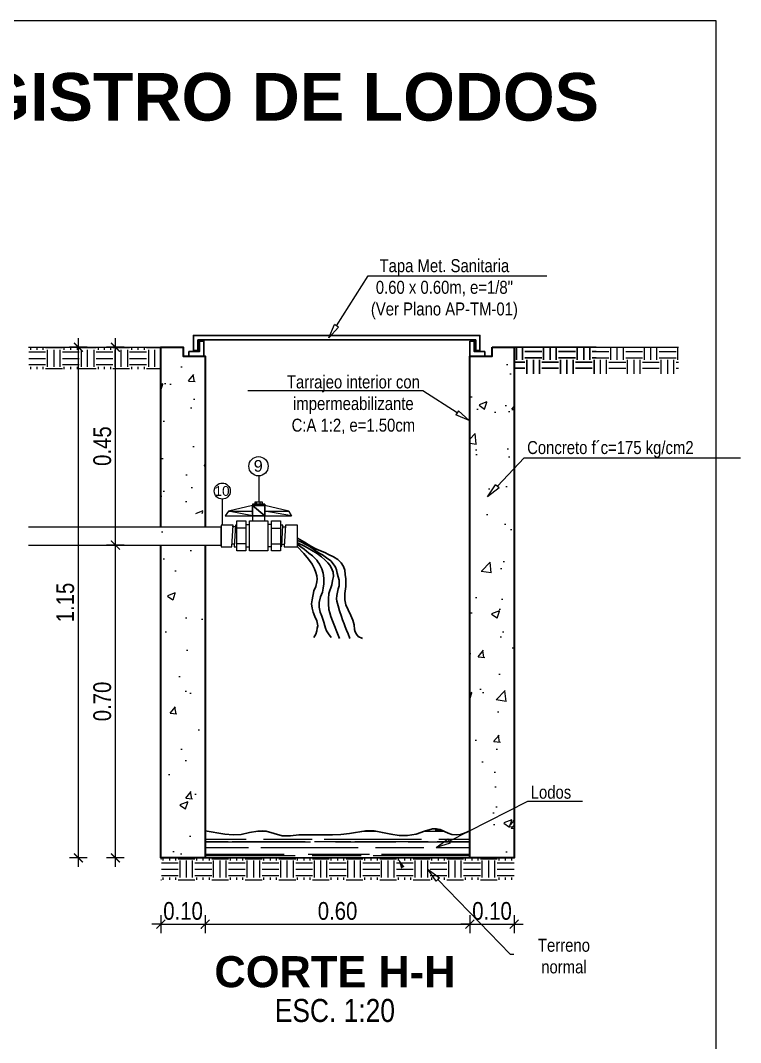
# Model space of a CAD drawing. Header units: metres. Extents: x 0 to 1935, y 0 to 1529.
# Drawn here: x 1892.949 to 1894.571, y 1481.47 to 1483.771 of the extents above; entities that cross this region are included whole.
import ezdxf
from ezdxf import colors
from ezdxf.entities.mleader import LeaderData, LeaderLine
from ezdxf.enums import TextEntityAlignment as Align
from ezdxf.math import Vec2, Vec3

# ---------------------------------------------------------------- set-up
doc = ezdxf.new("R2010")
doc.units = ezdxf.units.M
doc.header["$LTSCALE"] = 0.005
for name, color, linetype, lineweight in [('-Acero techos', 252, 'Continuous', 13), ('-Acotado', 251, 'Continuous', 5), ('-Textos', 7, 'Continuous', 20)]:
    doc.layers.add(name, color=color, linetype=linetype, lineweight=lineweight)
for name, color, linetype in [('A_50_CotasExter', 7, 'Continuous'), ('G-TEXTOS-TITULOS', 4, 'Continuous'), ('PDF_Text', 7, 'Continuous')]:
    doc.layers.add(name, color=color, linetype=linetype)
for name, color, linetype, true_color in [('PDF2_Geometry', 9, 'Continuous', 0x808080), ('PDF2_Solid Fills', 7, 'Continuous', 0xa500dd), ('PDF_Accesorios metalicos', 7, 'Continuous', 0x6e8add), ('PDF_Geometry', 9, 'Continuous', 0x808080), ('PDF_Muro secundario', 7, 'Continuous', 0x545454), ("PDF_Tub. de desague 4''", 7, 'Continuous', 0x002595)]:
    doc.layers.add(name, color=color, linetype=linetype, true_color=true_color)
doc.styles.add('-Arial Narrow', font='ARIALN.TTF')
doc.styles.add('25-TITULO', font='arialbd.ttf', dxfattribs={"height": 0.1})
doc.styles.add('PDF Arial-BoldMT', font='arial.ttf')
doc.dimstyles.new('Esc 1_20n', dxfattribs={"dimscale": 0.02, "dimtxt": 2, "dimasz": 1, "dimexe": 1, "dimexo": 1, "dimgap": 0.45, "dimtad": 1, "dimtoh": 1, "dimzin": 3, "dimdsep": 46, "dimtxsty": '-Arial Narrow', "dimblk": 'ARCHTICK', "dimcen": 1, "dimdle": 1, "dimclrd": 252, "dimclre": 252, "dimclrt": 252, "dimadec": 0, "dimazin": 0, "dimtfac": 1, "dimtix": 1, "dimtmove": 1, "dimatfit": 2, "dimldrblk": 'ARCHTICK', "dimfxl": 1, "dimfxlon": 1, "dimtolj": 2, "dimlwd": 5, "dimlwe": 5, "dimarcsym": 0})

# ---------------------------------------------------------------- blocks, each defined once
blk = doc.blocks.new('_ClosedBlank')
at = {"color": 0, "linetype": 'ByBlock', "lineweight": -2}
for p, q in [((-1, 0.167), (0, 0)), ((-1, 0.167), (-1, -0.167)), ((0, 0), (-1, -0.167))]:
    blk.add_line(p, q, dxfattribs=at)
blk = doc.blocks.new('_ArchTick')
at = {"color": 0, "linetype": 'ByBlock', "const_width": 0.15}
blk.add_lwpolyline([(-0.5, -0.5), (0.5, 0.5)], dxfattribs=at)
blk = doc.blocks.new('*D314')
at = {"layer": 'A_50_CotasExter', "color": 252, "lineweight": 5, "ltscale": 0.005, "transparency": 16777216}
for p, q in [((1893.1629, 1481.8656), (1893.1629, 1482.6099)), ((1893.1829, 1482.5899), (1893.1429, 1482.5899)), ((1893.1829, 1481.8856), (1893.1429, 1481.8856))]:
    blk.add_line(p, q, dxfattribs=at)
at = {"layer": 'Defpoints', "color": 0, "ltscale": 0.005, "transparency": 16777216}
for p in [(1893.1629, 1482.5899), (1893.2653, 1482.5899), (1893.2653, 1481.8856)]:
    blk.add_point(p, dxfattribs=at)
at = {"layer": 'A_50_CotasExter', "color": 252, "lineweight": 5, "ltscale": 0.005, "transparency": 16777216, "xscale": 0.02, "yscale": 0.02, "zscale": 0.02}
for p, rotation in [((1893.1629, 1482.5899), 90), ((1893.1629, 1481.8856), 270)]:
    blk.add_blockref('_ArchTick', p, dxfattribs=dict(at, rotation=rotation))
at = {"layer": 'A_50_CotasExter', "color": 252, "ltscale": 0.005, "transparency": 16777216, "insert": (1893.1334, 1482.2378), "char_height": 0.04, "attachment_point": 5, "rotation": 90, "style": '-Arial Narrow'}
blk.add_mtext('\\A2;0.70', dxfattribs=at)
blk = doc.blocks.new('*D315')
at = {"layer": 'A_50_CotasExter', "color": 252, "lineweight": 5, "ltscale": 0.005, "transparency": 16777216}
for p, q in [((1893.1629, 1482.5699), (1893.1629, 1483.0556)), ((1893.1829, 1483.0356), (1893.1429, 1483.0356)), ((1893.1829, 1482.5899), (1893.1429, 1482.5899))]:
    blk.add_line(p, q, dxfattribs=at)
at = {"layer": 'Defpoints', "color": 0, "ltscale": 0.005, "transparency": 16777216}
for p in [(1893.1629, 1483.0356), (1893.2653, 1483.0356), (1893.2653, 1482.5899)]:
    blk.add_point(p, dxfattribs=at)
at = {"layer": 'A_50_CotasExter', "color": 252, "lineweight": 5, "ltscale": 0.005, "transparency": 16777216, "xscale": 0.02, "yscale": 0.02, "zscale": 0.02}
for p, rotation in [((1893.1629, 1483.0356), 90), ((1893.1629, 1482.5899), 270)]:
    blk.add_blockref('_ArchTick', p, dxfattribs=dict(at, rotation=rotation))
at = {"layer": 'A_50_CotasExter', "color": 252, "ltscale": 0.005, "transparency": 16777216, "insert": (1893.1334, 1482.8128), "char_height": 0.04, "attachment_point": 5, "rotation": 90, "style": '-Arial Narrow'}
blk.add_mtext('\\A2;0.45', dxfattribs=at)
blk = doc.blocks.new('*D316')
at = {"layer": 'A_50_CotasExter', "color": 252, "lineweight": 5, "ltscale": 0.005, "transparency": 16777216}
for p, q in [((1893.0795, 1481.8656), (1893.0795, 1483.0556)), ((1893.0995, 1483.0356), (1893.0595, 1483.0356)), ((1893.0995, 1481.8856), (1893.0595, 1481.8856))]:
    blk.add_line(p, q, dxfattribs=at)
at = {"layer": 'Defpoints', "color": 0, "ltscale": 0.005, "transparency": 16777216}
for p in [(1893.0795, 1483.0356), (1893.2653, 1483.0356), (1893.2653, 1481.8856)]:
    blk.add_point(p, dxfattribs=at)
at = {"layer": 'A_50_CotasExter', "color": 252, "lineweight": 5, "ltscale": 0.005, "transparency": 16777216, "xscale": 0.02, "yscale": 0.02, "zscale": 0.02}
for p, rotation in [((1893.0795, 1483.0356), 90), ((1893.0795, 1481.8856), 270)]:
    blk.add_blockref('_ArchTick', p, dxfattribs=dict(at, rotation=rotation))
at = {"layer": 'A_50_CotasExter', "color": 252, "ltscale": 0.005, "transparency": 16777216, "insert": (1893.05, 1482.4606), "char_height": 0.04, "attachment_point": 5, "rotation": 90, "style": '-Arial Narrow'}
blk.add_mtext('\\A2;1.15', dxfattribs=at)
blk = doc.blocks.new('*D317')
at = {"layer": 'A_50_CotasExter', "color": 252, "lineweight": 5, "ltscale": 0.005, "transparency": 16777216}
for p, q in [((1893.3653, 1481.7563), (1893.3653, 1481.7163)), ((1893.9614, 1481.7563), (1893.9614, 1481.7163)), ((1893.3453, 1481.7363), (1893.9814, 1481.7363))]:
    blk.add_line(p, q, dxfattribs=at)
at = {"layer": 'Defpoints', "color": 0, "ltscale": 0.005, "transparency": 16777216}
for p in [(1893.9614, 1482.4506), (1893.3653, 1481.8856), (1893.9614, 1481.7363)]:
    blk.add_point(p, dxfattribs=at)
at = {"layer": 'A_50_CotasExter', "color": 252, "lineweight": 5, "ltscale": 0.005, "transparency": 16777216, "xscale": 0.02, "yscale": 0.02, "zscale": 0.02}
for p, rotation in [((1893.3653, 1481.7363), 180.0000000001303), ((1893.9614, 1481.7363), 1.302755197527456e-10)]:
    blk.add_blockref('_ArchTick', p, dxfattribs=dict(at, rotation=rotation))
at = {"layer": 'A_50_CotasExter', "color": 252, "ltscale": 0.005, "transparency": 16777216, "insert": (1893.6634, 1481.7658), "char_height": 0.04, "attachment_point": 5, "style": '-Arial Narrow'}
blk.add_mtext('\\A2;0.60', dxfattribs=at)
blk = doc.blocks.new('*D312')
at = {"layer": 'A_50_CotasExter', "color": 252, "lineweight": 5, "ltscale": 0.005, "transparency": 16777216}
for p, q in [((1893.9614, 1481.7563), (1893.9614, 1481.7163)), ((1894.0614, 1481.7563), (1894.0614, 1481.7163)), ((1893.9614, 1481.7363), (1893.9414, 1481.7363)), ((1893.9614, 1481.7363), (1894.0614, 1481.7363)), ((1894.0614, 1481.7363), (1894.0814, 1481.7363))]:
    blk.add_line(p, q, dxfattribs=at)
at = {"layer": 'Defpoints', "color": 0, "ltscale": 0.005, "transparency": 16777216}
for p in [(1893.9614, 1482.4506), (1894.0614, 1482.4606), (1894.0614, 1481.7363)]:
    blk.add_point(p, dxfattribs=at)
at = {"layer": 'A_50_CotasExter', "color": 252, "lineweight": 5, "ltscale": 0.005, "transparency": 16777216, "xscale": 0.02, "yscale": 0.02, "zscale": 0.02}
for p, rotation in [((1893.9614, 1481.7363), 1.302957741700084e-10), ((1894.0614, 1481.7363), 180.0000000001303)]:
    blk.add_blockref('_ArchTick', p, dxfattribs=dict(at, rotation=rotation))
at = {"layer": 'A_50_CotasExter', "color": 252, "ltscale": 0.005, "transparency": 16777216, "insert": (1894.0114, 1481.7658), "char_height": 0.04, "attachment_point": 5, "style": '-Arial Narrow'}
blk.add_mtext('\\A2;0.10', dxfattribs=at)
blk = doc.blocks.new('*D298')
at = {"layer": 'A_50_CotasExter', "color": 252, "lineweight": 5, "ltscale": 0.005, "transparency": 16777216}
for p, q in [((1893.2653, 1481.7563), (1893.2653, 1481.7163)), ((1893.3653, 1481.7563), (1893.3653, 1481.7163)), ((1893.2653, 1481.7363), (1893.2453, 1481.7363)), ((1893.2653, 1481.7363), (1893.3653, 1481.7363)), ((1893.3653, 1481.7363), (1893.3853, 1481.7363))]:
    blk.add_line(p, q, dxfattribs=at)
at = {"layer": 'Defpoints', "color": 0, "ltscale": 0.005, "transparency": 16777216}
for p in [(1893.2653, 1481.8856), (1893.3653, 1481.8856), (1893.3653, 1481.7363)]:
    blk.add_point(p, dxfattribs=at)
at = {"layer": 'A_50_CotasExter', "color": 252, "lineweight": 5, "ltscale": 0.005, "transparency": 16777216, "xscale": 0.02, "yscale": 0.02, "zscale": 0.02}
blk.add_blockref('_ArchTick', (1893.2653, 1481.7363), dxfattribs=at)
at = {"layer": 'A_50_CotasExter', "color": 252, "lineweight": 5, "ltscale": 0.005, "transparency": 16777216, "xscale": 0.02, "yscale": 0.02, "zscale": 0.02, "rotation": 180}
blk.add_blockref('_ArchTick', (1893.3653, 1481.7363), dxfattribs=at)
at = {"layer": 'A_50_CotasExter', "color": 252, "ltscale": 0.005, "transparency": 16777216, "insert": (1893.3153, 1481.7658), "char_height": 0.04, "attachment_point": 5, "style": '-Arial Narrow'}
blk.add_mtext('\\A2;0.10', dxfattribs=at)

msp = doc.modelspace()

# ---------------------------------------------------------------- hatches: boundary and pattern name
at = {"layer": '-Acero techos', "lineweight": 5, "ltscale": 0.005, "true_color": 0x939598}
h = msp.add_hatch(dxfattribs=at)
h.set_pattern_fill('AR-CONC', color=252, scale=0.001)
h.set_pattern_definition([(50, (72.48387, 38.47304), (0.182184669, -0.015939086), [0.01905, -0.20955]), (355, (72.48387, 38.47304), (-0.035243421, 0.191056845), [0.01524, -0.167640584]), (100.451445, (72.49906, 38.47171), (0.146941247, 0.175117752), [0.016190009, -0.178090245]), (46.1842, (72.48387, 38.52384), (0.27107904, -0.042042328), [0.028575, -0.314325]), (96.635558, (72.50646, 38.52034), (0.237404134, 0.247426125), [0.024285023, -0.267135608]), (351.184151, (72.48387, 38.52384), (0.237404134, 0.247426125), [0.022859967, -0.251459732]), (21, (72.50927, 38.51114), (0.151614391, -0.102265198), [0.01905, -0.20955]), (326, (72.50927, 38.51114), (0.061802028, 0.184187966), [0.01524, -0.16764]), (71.451445, (72.52191, 38.50262), (0.213416419, 0.081922769), [0.016190009, -0.178089938]), (37.5, (72.483874, 38.47304), (0.0030886033, 0.0845550389), [0, -0.165608, 0, -0.17018, 0, -0.168275]), (7.5, (72.48387, 38.47304), (0.0668196625, 0.1001805748), [0, -0.097028, 0, -0.161798, 0, -0.064135]), (327.5, (72.42723, 38.47304), (0.1355905952, -0.005728744), [0, -0.0635, 0, -0.19812, 0, -0.26289]), (317.5, (72.40183, 38.47304), (0.1481291814, 0.025426491), [0, -0.08255, 0, -0.131572, 0, -0.18669])])
h.paths.add_polyline_path([(1894.06144, 1483.03562), (1894.01144, 1483.03562), (1894.01144, 1483.01565), (1893.96144, 1483.01565), (1893.96144, 1482.3469), (1894.06144, 1482.39742), (1894.06144, 1482.76247), (1894.02352, 1482.72229), (1894.02746, 1482.71858), (1894.00123, 1482.69867), (1894.01959, 1482.72601), (1894.02352, 1482.72229), (1894.06144, 1482.76247)])
h.paths.add_polyline_path([(1894.06144, 1482.39742), (1893.96144, 1482.3469), (1893.96144, 1481.88562), (1894.06144, 1481.88562)])
h.paths.add_polyline_path([(1893.36534, 1482.62046), (1893.26534, 1482.62046), (1893.26534, 1481.88562), (1893.36534, 1481.88562)])
h.paths.add_polyline_path([(1893.36534, 1483.01565), (1893.31534, 1483.01565), (1893.31534, 1483.03562), (1893.26534, 1483.03562), (1893.26534, 1482.66145), (1893.36534, 1482.66145)])

# ---------------------------------------------------------------- linework, layer by layer
at = {"layer": '-Acero techos', "color": 18, "ltscale": 0.005, "true_color": 0x000000}
msp.add_lwpolyline([(1891.51344, 1483.77149), (1894.51599, 1483.77149), (1894.51599, 1479.20964), (1891.51344, 1479.20964)], close=True, dxfattribs=at)
at = {"layer": 'PDF2_Geometry', "color": 34, "lineweight": 5, "true_color": 0x954a00}
for points in [[(1892.96684, 1483.03562), (1893.26534, 1483.03562)], [(1894.24642, 1483.03562), (1894.06144, 1483.03562), (1894.43141, 1483.03562)]]:
    msp.add_lwpolyline(points, dxfattribs=at)
at = {"layer": 'PDF2_Geometry', "lineweight": 5}
for points in [[(1892.9679, 1483.02511), (1893.00573, 1483.02511)], [(1892.9721, 1483.02932), (1892.9721, 1483.03562)], [(1892.98681, 1483.02932), (1892.98681, 1483.03562)], [(1893.00048, 1483.02932), (1893.00048, 1483.03562)], [(1893.00573, 1483.03457), (1893.04357, 1483.03457)], [(1893.00994, 1482.99148), (1893.00994, 1483.02932)], [(1893.02465, 1482.99148), (1893.02465, 1483.02932)], [(1893.03832, 1482.99148), (1893.03832, 1483.02932)], [(1893.04357, 1483.02511), (1893.08141, 1483.02511)], [(1893.04778, 1483.02932), (1893.04778, 1483.03562)], [(1893.06249, 1483.02932), (1893.06249, 1483.03562)], [(1893.07721, 1483.02932), (1893.07721, 1483.03562)], [(1893.08141, 1483.03457), (1893.11925, 1483.03457)], [(1893.08666, 1482.99148), (1893.08666, 1483.02932)], [(1893.10033, 1482.99148), (1893.10033, 1483.02932)], [(1893.11504, 1482.99148), (1893.11504, 1483.02932)], [(1893.11925, 1483.02511), (1893.15709, 1483.02511)], [(1893.1245, 1483.02932), (1893.1245, 1483.03562)], [(1893.13817, 1483.02932), (1893.13817, 1483.03562)], [(1893.15288, 1483.02932), (1893.15288, 1483.03562)], [(1893.15709, 1483.03457), (1893.19492, 1483.03457)], [(1893.16234, 1482.99148), (1893.16234, 1483.02932)], [(1893.176, 1482.99148), (1893.176, 1483.02932)], [(1893.19072, 1482.99148), (1893.19072, 1483.02932)], [(1893.19492, 1483.02511), (1893.23276, 1483.02511)], [(1893.20018, 1483.02932), (1893.20018, 1483.03562)], [(1893.21384, 1483.02932), (1893.21384, 1483.03562)], [(1893.22856, 1483.02932), (1893.22856, 1483.03562)], [(1893.23276, 1483.03457), (1893.26534, 1483.03457)], [(1893.23802, 1482.99148), (1893.23802, 1483.02932)], [(1893.25168, 1482.99148), (1893.25168, 1483.02932)], [(1894.24642, 1483.02616), (1894.23696, 1483.02616), (1894.2748, 1483.02616)], [(1894.27901, 1483.00724), (1894.27901, 1483.03562)], [(1894.29372, 1483.00724), (1894.29372, 1483.03562)], [(1894.30739, 1483.00724), (1894.30739, 1483.03562)], [(1894.31264, 1483.02616), (1894.35048, 1483.02616)], [(1894.35468, 1483.00724), (1894.35468, 1483.03562)], [(1894.3694, 1483.00724), (1894.3694, 1483.03562)], [(1894.38306, 1483.00724), (1894.38306, 1483.03562)], [(1894.38832, 1483.02616), (1894.42615, 1483.02616)], [(1894.43036, 1483.00724), (1894.43036, 1483.03562)], [(1892.9679, 1483.0104), (1893.00573, 1483.0104)], [(1893.04357, 1483.0104), (1893.08141, 1483.0104)], [(1893.11925, 1483.0104), (1893.15709, 1483.0104)], [(1893.19492, 1483.0104), (1893.23276, 1483.0104)], [(1894.24642, 1483.01145), (1894.23696, 1483.01145), (1894.2748, 1483.01145)], [(1894.25588, 1482.97571), (1894.25588, 1483.00724)], [(1894.26955, 1482.97571), (1894.26955, 1483.00724)], [(1894.2748, 1483.00199), (1894.31264, 1483.00199)], [(1894.31264, 1483.01145), (1894.35048, 1483.01145)], [(1894.31684, 1482.97571), (1894.31684, 1483.00724)], [(1894.33156, 1482.97571), (1894.33156, 1483.00724)], [(1894.34522, 1482.97571), (1894.34522, 1483.00724)], [(1894.35048, 1483.00199), (1894.38832, 1483.00199)], [(1894.38832, 1483.01145), (1894.42615, 1483.01145)], [(1894.39252, 1482.97571), (1894.39252, 1483.00724)], [(1894.40724, 1482.97571), (1894.40724, 1483.00724)], [(1894.4209, 1482.97571), (1894.4209, 1483.00724)], [(1894.42615, 1483.00199), (1894.43141, 1483.00199)], [(1892.9679, 1482.99673), (1893.00573, 1482.99673)], [(1892.9721, 1482.98622), (1892.9721, 1482.99148)], [(1892.98681, 1482.98622), (1892.98681, 1482.99148)], [(1893.00048, 1482.98622), (1893.00048, 1482.99148)], [(1893.00573, 1482.98727), (1893.04357, 1482.98727)], [(1893.04357, 1482.99673), (1893.08141, 1482.99673)], [(1893.04778, 1482.98622), (1893.04778, 1482.99148)], [(1893.06249, 1482.98622), (1893.06249, 1482.99148)], [(1893.07721, 1482.98622), (1893.07721, 1482.99148)], [(1893.08141, 1482.98727), (1893.11925, 1482.98727)], [(1893.11925, 1482.99673), (1893.15709, 1482.99673)], [(1893.1245, 1482.98622), (1893.1245, 1482.99148)], [(1893.13817, 1482.98622), (1893.13817, 1482.99148)], [(1893.15288, 1482.98622), (1893.15288, 1482.99148)], [(1893.15709, 1482.98727), (1893.19492, 1482.98727)], [(1893.19492, 1482.99673), (1893.23276, 1482.99673)], [(1893.20018, 1482.98622), (1893.20018, 1482.99148)], [(1893.21384, 1482.98622), (1893.21384, 1482.99148)], [(1893.22856, 1482.98622), (1893.22856, 1482.99148)], [(1893.23276, 1482.98727), (1893.26534, 1482.98727)], [(1894.2748, 1482.98832), (1894.31264, 1482.98832)], [(1894.35048, 1482.98832), (1894.38832, 1482.98832)], [(1894.42615, 1482.98832), (1894.43141, 1482.98832)], [(1893.26534, 1481.88352), (1893.26639, 1481.88352)], [(1893.26639, 1481.87406), (1893.30423, 1481.87406)], [(1893.2706, 1481.87932), (1893.2706, 1481.88562)], [(1893.28531, 1481.87932), (1893.28531, 1481.88562)], [(1893.29898, 1481.87932), (1893.29898, 1481.88562)], [(1893.30423, 1481.88352), (1893.34207, 1481.88352)], [(1893.30844, 1481.84148), (1893.30844, 1481.87932)], [(1893.32315, 1481.84148), (1893.32315, 1481.87932)], [(1893.33681, 1481.84148), (1893.33681, 1481.87932)], [(1893.34207, 1481.87406), (1893.37991, 1481.87406)], [(1893.34627, 1481.87932), (1893.34627, 1481.88562)], [(1893.36099, 1481.87932), (1893.36099, 1481.88562)], [(1893.37465, 1481.87932), (1893.37465, 1481.88562)], [(1893.37991, 1481.88352), (1893.41775, 1481.88352)], [(1893.38411, 1481.84148), (1893.38411, 1481.87932)], [(1893.39883, 1481.84148), (1893.39883, 1481.87932)], [(1893.41249, 1481.84148), (1893.41249, 1481.87932)], [(1893.41775, 1481.87406), (1893.45558, 1481.87406)], [(1893.42195, 1481.87932), (1893.42195, 1481.88562)], [(1893.43666, 1481.87932), (1893.43666, 1481.88562)], [(1893.45033, 1481.87932), (1893.45033, 1481.88562)], [(1893.45558, 1481.88352), (1893.49342, 1481.88352)], [(1893.45979, 1481.84148), (1893.45979, 1481.87932)], [(1893.4745, 1481.84148), (1893.4745, 1481.87932)], [(1893.48817, 1481.84148), (1893.48817, 1481.87932)], [(1893.49342, 1481.87406), (1893.53126, 1481.87406)], [(1893.49763, 1481.87932), (1893.49763, 1481.88562)], [(1893.51234, 1481.87932), (1893.51234, 1481.88562)], [(1893.526, 1481.87932), (1893.526, 1481.88562)], [(1893.53126, 1481.88352), (1893.5691, 1481.88352)], [(1893.53546, 1481.84148), (1893.53546, 1481.87932)], [(1893.55018, 1481.84148), (1893.55018, 1481.87932)], [(1893.56384, 1481.84148), (1893.56384, 1481.87932)], [(1893.5691, 1481.87406), (1893.60693, 1481.87406)], [(1893.5733, 1481.87932), (1893.5733, 1481.88562)], [(1893.58802, 1481.87932), (1893.58802, 1481.88562)], [(1893.60168, 1481.87932), (1893.60168, 1481.88562)], [(1893.60693, 1481.88352), (1893.64477, 1481.88352)], [(1893.61114, 1481.84148), (1893.61114, 1481.87932)], [(1893.62585, 1481.84148), (1893.62585, 1481.87932)], [(1893.63952, 1481.84148), (1893.63952, 1481.87932)], [(1893.64477, 1481.87406), (1893.68261, 1481.87406)], [(1893.64898, 1481.87932), (1893.64898, 1481.88562)], [(1893.66369, 1481.87932), (1893.66369, 1481.88562)], [(1893.67736, 1481.87932), (1893.67736, 1481.88562)], [(1893.68261, 1481.88352), (1893.72045, 1481.88352)], [(1893.68681, 1481.84148), (1893.68681, 1481.87932)], [(1893.70153, 1481.84148), (1893.70153, 1481.87932)], [(1893.71519, 1481.84148), (1893.71519, 1481.87932)], [(1893.72045, 1481.87406), (1893.75829, 1481.87406)], [(1893.72465, 1481.87932), (1893.72465, 1481.88562)], [(1893.73937, 1481.87932), (1893.73937, 1481.88562)], [(1893.75303, 1481.87932), (1893.75303, 1481.88562)], [(1893.75829, 1481.88352), (1893.79612, 1481.88352)], [(1893.76249, 1481.84148), (1893.76249, 1481.87932)], [(1893.77721, 1481.84148), (1893.77721, 1481.87932)], [(1893.79087, 1481.84148), (1893.79087, 1481.87932)], [(1893.79612, 1481.87406), (1893.83396, 1481.87406)], [(1893.80033, 1481.87932), (1893.80033, 1481.88562)], [(1893.81504, 1481.87932), (1893.81504, 1481.88562)], [(1893.82871, 1481.87932), (1893.82871, 1481.88562)], [(1893.83396, 1481.88352), (1893.8718, 1481.88352)], [(1893.83817, 1481.84148), (1893.83817, 1481.87932)], [(1893.85288, 1481.84148), (1893.85288, 1481.87932)], [(1893.86654, 1481.84148), (1893.86654, 1481.87932)], [(1893.8718, 1481.87406), (1893.90964, 1481.87406)], [(1893.876, 1481.87932), (1893.876, 1481.88562)], [(1893.89072, 1481.87932), (1893.89072, 1481.88562)], [(1893.90438, 1481.87932), (1893.90438, 1481.88562)], [(1893.90964, 1481.88352), (1893.94748, 1481.88352)], [(1893.91384, 1481.84148), (1893.91384, 1481.87932)], [(1893.92856, 1481.84148), (1893.92856, 1481.87932)], [(1893.94222, 1481.84148), (1893.94222, 1481.87932)], [(1893.94748, 1481.87406), (1893.98531, 1481.87406)], [(1893.95168, 1481.87932), (1893.95168, 1481.88562)], [(1893.96639, 1481.87932), (1893.96639, 1481.88562)], [(1893.98006, 1481.87932), (1893.98006, 1481.88562)], [(1893.98531, 1481.88352), (1894.02315, 1481.88352)], [(1893.98952, 1481.84148), (1893.98952, 1481.87932)], [(1894.00423, 1481.84148), (1894.00423, 1481.87932)], [(1894.0179, 1481.84148), (1894.0179, 1481.87932)], [(1894.02315, 1481.87406), (1894.06099, 1481.87406)], [(1894.02736, 1481.87932), (1894.02736, 1481.88562)], [(1894.04207, 1481.87932), (1894.04207, 1481.88562)], [(1894.05573, 1481.87932), (1894.05573, 1481.88562)], [(1893.26639, 1481.8604), (1893.30423, 1481.8604)], [(1893.34207, 1481.8604), (1893.37991, 1481.8604)], [(1893.41775, 1481.8604), (1893.45558, 1481.8604)], [(1893.49342, 1481.8604), (1893.53126, 1481.8604)], [(1893.5691, 1481.8604), (1893.60693, 1481.8604)], [(1893.64477, 1481.8604), (1893.68261, 1481.8604)], [(1893.72045, 1481.8604), (1893.75829, 1481.8604)], [(1893.79612, 1481.8604), (1893.83396, 1481.8604)], [(1893.8718, 1481.8604), (1893.90964, 1481.8604)], [(1893.94748, 1481.8604), (1893.98531, 1481.8604)], [(1894.02315, 1481.8604), (1894.06099, 1481.8604)], [(1893.26534, 1481.83622), (1893.26639, 1481.83622)], [(1893.26639, 1481.84568), (1893.30423, 1481.84568)], [(1893.2706, 1481.83622), (1893.2706, 1481.84148)], [(1893.28531, 1481.83622), (1893.28531, 1481.84148)], [(1893.29898, 1481.83622), (1893.29898, 1481.84148)], [(1893.30423, 1481.83622), (1893.34207, 1481.83622)], [(1893.34207, 1481.84568), (1893.37991, 1481.84568)], [(1893.34627, 1481.83622), (1893.34627, 1481.84148)], [(1893.36099, 1481.83622), (1893.36099, 1481.84148)], [(1893.37465, 1481.83622), (1893.37465, 1481.84148)], [(1893.37991, 1481.83622), (1893.41775, 1481.83622)], [(1893.41775, 1481.84568), (1893.45558, 1481.84568)], [(1893.42195, 1481.83622), (1893.42195, 1481.84148)], [(1893.43666, 1481.83622), (1893.43666, 1481.84148)], [(1893.45033, 1481.83622), (1893.45033, 1481.84148)], [(1893.45558, 1481.83622), (1893.49342, 1481.83622)], [(1893.49342, 1481.84568), (1893.53126, 1481.84568)], [(1893.49763, 1481.83622), (1893.49763, 1481.84148)], [(1893.51234, 1481.83622), (1893.51234, 1481.84148)], [(1893.526, 1481.83622), (1893.526, 1481.84148)], [(1893.53126, 1481.83622), (1893.5691, 1481.83622)], [(1893.5691, 1481.84568), (1893.60693, 1481.84568)], [(1893.5733, 1481.83622), (1893.5733, 1481.84148)], [(1893.58802, 1481.83622), (1893.58802, 1481.84148)], [(1893.60168, 1481.83622), (1893.60168, 1481.84148)], [(1893.60693, 1481.83622), (1893.64477, 1481.83622)], [(1893.64477, 1481.84568), (1893.68261, 1481.84568)], [(1893.64898, 1481.83622), (1893.64898, 1481.84148)], [(1893.66369, 1481.83622), (1893.66369, 1481.84148)], [(1893.67736, 1481.83622), (1893.67736, 1481.84148)], [(1893.68261, 1481.83622), (1893.72045, 1481.83622)], [(1893.72045, 1481.84568), (1893.75829, 1481.84568)], [(1893.72465, 1481.83622), (1893.72465, 1481.84148)], [(1893.73937, 1481.83622), (1893.73937, 1481.84148)], [(1893.75303, 1481.83622), (1893.75303, 1481.84148)], [(1893.75829, 1481.83622), (1893.79612, 1481.83622)], [(1893.79612, 1481.84568), (1893.83396, 1481.84568)], [(1893.80033, 1481.83622), (1893.80033, 1481.84148)], [(1893.81504, 1481.83622), (1893.81504, 1481.84148)], [(1893.82871, 1481.83622), (1893.82871, 1481.84148)], [(1893.83396, 1481.83622), (1893.8718, 1481.83622)], [(1893.8718, 1481.84568), (1893.90964, 1481.84568)], [(1893.876, 1481.83622), (1893.876, 1481.84148)], [(1893.89072, 1481.83622), (1893.89072, 1481.84148)], [(1893.90438, 1481.83622), (1893.90438, 1481.84148)], [(1893.90964, 1481.83622), (1893.94748, 1481.83622)], [(1893.94748, 1481.84568), (1893.98531, 1481.84568)], [(1893.95168, 1481.83622), (1893.95168, 1481.84148)], [(1893.96639, 1481.83622), (1893.96639, 1481.84148)], [(1893.98006, 1481.83622), (1893.98006, 1481.84148)], [(1893.98531, 1481.83622), (1894.02315, 1481.83622)], [(1894.02315, 1481.84568), (1894.06099, 1481.84568)], [(1894.02736, 1481.83622), (1894.02736, 1481.84148)], [(1894.04207, 1481.83622), (1894.04207, 1481.84148)], [(1894.05573, 1481.83622), (1894.05573, 1481.84148)]]:
    msp.add_lwpolyline(points, dxfattribs=at)
for points in [[(1894.06669, 1483.03562), (1894.06669, 1483.00724)], [(1894.08036, 1483.03562), (1894.08036, 1483.00724)], [(1894.12345, 1483.02616), (1894.08561, 1483.02616)], [(1894.12766, 1483.03562), (1894.12766, 1483.00724)], [(1894.14237, 1483.03562), (1894.14237, 1483.00724)], [(1894.15603, 1483.03562), (1894.15603, 1483.00724)], [(1894.19913, 1483.02616), (1894.16129, 1483.02616)], [(1894.20333, 1483.03562), (1894.20333, 1483.00724)], [(1894.21805, 1483.03562), (1894.21805, 1483.00724)], [(1894.23171, 1483.03562), (1894.23171, 1483.00724)], [(1894.08561, 1483.00199), (1894.06144, 1483.00199)], [(1894.12345, 1483.01145), (1894.08561, 1483.01145)], [(1894.08982, 1483.00724), (1894.08982, 1482.97571)], [(1894.10453, 1483.00724), (1894.10453, 1482.97571)], [(1894.1182, 1483.00724), (1894.1182, 1482.97571)], [(1894.16129, 1483.00199), (1894.12345, 1483.00199)], [(1894.19913, 1483.01145), (1894.16129, 1483.01145)], [(1894.16549, 1483.00724), (1894.16549, 1482.97571)], [(1894.18021, 1483.00724), (1894.18021, 1482.97571)], [(1894.19387, 1483.00724), (1894.19387, 1482.97571)], [(1894.23696, 1483.00199), (1894.19913, 1483.00199)], [(1894.24117, 1483.00724), (1894.24117, 1482.97571)], [(1894.08561, 1482.98832), (1894.06144, 1482.98832)], [(1894.16129, 1482.98832), (1894.12345, 1482.98832)], [(1894.23696, 1482.98832), (1894.19913, 1482.98832)]]:
    msp.add_lwpolyline(points, close=True, dxfattribs=at)
at = {"layer": 'PDF2_Geometry', "color": 113, "lineweight": 25, "true_color": 0x6edda5}
for points in [[(1893.57345, 1482.60565), (1893.58922, 1482.59619), (1893.60288, 1482.58778), (1893.61444, 1482.58148), (1893.62495, 1482.57727), (1893.63441, 1482.57307), (1893.64282, 1482.56886), (1893.65438, 1482.56361), (1893.66384, 1482.5573), (1893.6712, 1482.54994), (1893.67645, 1482.54154), (1893.67961, 1482.53313), (1893.68066, 1482.52367), (1893.68171, 1482.51421), (1893.68171, 1482.49634), (1893.67961, 1482.48058), (1893.67961, 1482.46691), (1893.68171, 1482.45535), (1893.68696, 1482.44379), (1893.69327, 1482.43118), (1893.69748, 1482.42067), (1893.70063, 1482.41015), (1893.70168, 1482.39964), (1893.70273, 1482.39439), (1893.70588, 1482.38913), (1893.71009, 1482.38388), (1893.71955, 1482.37967)], [(1893.57345, 1482.6004), (1893.58186, 1482.59619), (1893.59027, 1482.59199), (1893.59657, 1482.58883), (1893.60183, 1482.58568), (1893.60919, 1482.58043), (1893.61444, 1482.57727), (1893.6218, 1482.57202), (1893.62916, 1482.56781), (1893.63862, 1482.56151), (1893.64808, 1482.55415), (1893.65543, 1482.54469), (1893.65859, 1482.54049), (1893.66069, 1482.53418), (1893.66279, 1482.52682), (1893.66489, 1482.51841), (1893.66699, 1482.51106), (1893.66699, 1482.50475), (1893.66699, 1482.49844), (1893.66489, 1482.49109), (1893.66174, 1482.47637), (1893.66069, 1482.46901), (1893.66174, 1482.46376), (1893.66489, 1482.45325), (1893.66805, 1482.44169), (1893.67225, 1482.42907), (1893.67435, 1482.42172), (1893.67856, 1482.41226), (1893.68066, 1482.40595), (1893.68381, 1482.39859), (1893.68696, 1482.39018), (1893.69117, 1482.37967)], [(1893.57345, 1482.59514), (1893.59027, 1482.58673), (1893.60498, 1482.57832), (1893.6176, 1482.57097), (1893.62706, 1482.56361), (1893.63546, 1482.55625), (1893.64177, 1482.54994), (1893.64597, 1482.54469), (1893.64913, 1482.53943), (1893.65333, 1482.52892), (1893.65438, 1482.51946), (1893.65228, 1482.51), (1893.65018, 1482.50055), (1893.64387, 1482.48058), (1893.64282, 1482.46901), (1893.64282, 1482.45745), (1893.64387, 1482.44484), (1893.64597, 1482.43748), (1893.64808, 1482.42907), (1893.65228, 1482.41961), (1893.65648, 1482.40805), (1893.66174, 1482.39439), (1893.66805, 1482.37967)], [(1893.57345, 1482.59094), (1893.58081, 1482.58568), (1893.58817, 1482.58043), (1893.59868, 1482.57202), (1893.60709, 1482.56571), (1893.61234, 1482.56046), (1893.61654, 1482.55625), (1893.61865, 1482.55205), (1893.62285, 1482.54679), (1893.62811, 1482.53628), (1893.63126, 1482.52682), (1893.63231, 1482.51526), (1893.63231, 1482.50265), (1893.63126, 1482.49319), (1893.62916, 1482.48373), (1893.62495, 1482.47322), (1893.6218, 1482.46061), (1893.6218, 1482.45009), (1893.6239, 1482.43853), (1893.62811, 1482.43012), (1893.63021, 1482.42277), (1893.63231, 1482.41646), (1893.63441, 1482.40805), (1893.63651, 1482.4028), (1893.63862, 1482.39649), (1893.64282, 1482.39018), (1893.64913, 1482.38178)], [(1893.57345, 1482.58568), (1893.58712, 1482.57097), (1893.59763, 1482.55835), (1893.60603, 1482.54679), (1893.61129, 1482.53628), (1893.61444, 1482.52787), (1893.61654, 1482.52052), (1893.6176, 1482.51316), (1893.61654, 1482.50685), (1893.61444, 1482.49634), (1893.61024, 1482.48688), (1893.60603, 1482.46691), (1893.60498, 1482.45745), (1893.60603, 1482.44799), (1893.60814, 1482.43853), (1893.61234, 1482.42907), (1893.61654, 1482.41961), (1893.61865, 1482.40805), (1893.6176, 1482.4028), (1893.61654, 1482.39649), (1893.61444, 1482.38913), (1893.61024, 1482.38178)], [(1893.36534, 1481.94656), (1893.40934, 1481.93923), (1893.42826, 1481.93712), (1893.44612, 1481.93817), (1893.46504, 1481.94238), (1893.48396, 1481.94553), (1893.49342, 1481.94658), (1893.50288, 1481.94553), (1893.52075, 1481.94028), (1893.53862, 1481.93502), (1893.55754, 1481.93502), (1893.57645, 1481.93712), (1893.61429, 1481.93712), (1893.65213, 1481.93712), (1893.67105, 1481.93817), (1893.68997, 1481.94028), (1893.72675, 1481.94658), (1893.74567, 1481.94658), (1893.76459, 1481.94238), (1893.78351, 1481.93923), (1893.80243, 1481.93607), (1893.82135, 1481.93607), (1893.84027, 1481.93923), (1893.85919, 1481.94553), (1893.87706, 1481.95079), (1893.88651, 1481.95079), (1893.89492, 1481.94974), (1893.91279, 1481.94133), (1893.9212, 1481.93817), (1893.93066, 1481.93712), (1893.94012, 1481.93817), (1893.94958, 1481.94133), (1893.96144, 1481.94621)]]:
    msp.add_lwpolyline(points, dxfattribs=at)
at = {"layer": 'PDF2_Geometry', "color": 113, "lineweight": 18, "true_color": 0x6edda5}
for points in [[(1893.48396, 1481.94553), (1893.50183, 1481.94553)], [(1893.7173, 1481.94553), (1893.74883, 1481.94553)], [(1893.86024, 1481.94553), (1893.90228, 1481.94553)], [(1893.88336, 1481.94868), (1893.89703, 1481.94868)], [(1893.36534, 1481.92766), (1893.45769, 1481.92766)], [(1893.36534, 1481.92241), (1893.41669, 1481.92241)], [(1893.36534, 1481.92136), (1893.60273, 1481.92136)], [(1893.42615, 1481.92241), (1893.59012, 1481.92241)], [(1893.49657, 1481.92766), (1893.60588, 1481.92766)], [(1893.61114, 1481.92241), (1893.69312, 1481.92241)], [(1893.63321, 1481.92766), (1893.85288, 1481.92766)], [(1893.65844, 1481.92136), (1893.79507, 1481.92136)], [(1893.70258, 1481.92241), (1893.8676, 1481.92241)], [(1893.8224, 1481.92136), (1893.96144, 1481.92136)], [(1893.88757, 1481.92241), (1893.96144, 1481.92241)], [(1893.89177, 1481.92766), (1893.96144, 1481.92766)], [(1893.36534, 1481.90874), (1893.46294, 1481.90874)], [(1893.36534, 1481.89403), (1893.54282, 1481.89403)], [(1893.49027, 1481.90874), (1893.70994, 1481.90874)], [(1893.59748, 1481.89403), (1893.73516, 1481.89403)], [(1893.74883, 1481.90874), (1893.85814, 1481.90874)], [(1893.76249, 1481.89403), (1893.96144, 1481.89403)], [(1893.88546, 1481.90874), (1893.96144, 1481.90874)], [(1893.36534, 1481.89088), (1893.56805, 1481.89088)], [(1893.39042, 1481.88562), (1893.44402, 1481.88562)], [(1893.45348, 1481.88562), (1893.6185, 1481.88562)], [(1893.60588, 1481.89088), (1893.71624, 1481.89088)], [(1893.63847, 1481.88562), (1893.72045, 1481.88562)], [(1893.72991, 1481.88562), (1893.89492, 1481.88562)], [(1893.74357, 1481.89088), (1893.96144, 1481.89088)], [(1893.91489, 1481.88562), (1893.98636, 1481.88562)]]:
    msp.add_lwpolyline(points, dxfattribs=at)
at = {"layer": 'PDF2_Geometry', "color": 34, "lineweight": 5, "true_color": 0x954a00}
msp.add_lwpolyline([(1893.96144, 1481.88562), (1893.36534, 1481.88562)], close=True, dxfattribs=at)
at = {"layer": 'PDF2_Solid Fills', "color": 254, "true_color": 0xdbdbdb, "transparency": 33554559}
msp.add_solid([(1893.80663, 1481.86145), (1893.79928, 1481.88562), (1893.81399, 1481.86565)], dxfattribs=at)
at = {"layer": 'PDF_Accesorios metalicos', "lineweight": 25}
for points in [[(1893.32836, 1483.01565), (1893.36217, 1483.01565), (1893.36217, 1483.04947), (1893.35203, 1483.04947), (1893.35203, 1483.0258), (1893.32836, 1483.0258)], [(1893.98403, 1483.02833), (1893.97473, 1483.02833), (1893.97473, 1483.052), (1893.34865, 1483.052), (1893.34865, 1483.02833), (1893.3385, 1483.02833), (1893.3385, 1483.06215), (1893.98403, 1483.06215)], [(1893.96121, 1483.04947), (1893.96121, 1483.01565), (1893.99502, 1483.01565), (1893.99502, 1483.0258), (1893.97135, 1483.0258), (1893.97135, 1483.04947)]]:
    msp.add_lwpolyline(points, close=True, dxfattribs=at)
at = {"layer": 'PDF_Geometry', "color": 7, "lineweight": 13}
for p, q in [((1893.48569, 1482.74564), (1893.48569, 1482.68658)), ((1893.40347, 1482.69352), (1893.40347, 1482.63446))]:
    msp.add_line(p, q, dxfattribs=at)
for centre, radius in [((1893.48535, 1482.76749), 0.02173), ((1893.40375, 1482.71168), 0.01806)]:
    msp.add_circle(centre, radius, dxfattribs=at)
at = {"layer": 'PDF_Muro secundario', "color": 18, "lineweight": 30, "true_color": 0x000000}
for points in [[(1893.26534, 1482.63088), (1893.26534, 1483.03562), (1893.31534, 1483.03562), (1893.31534, 1483.01565), (1893.36534, 1483.01565), (1893.36534, 1482.63088)], [(1893.36534, 1482.58988), (1893.36534, 1481.88562), (1893.26534, 1481.88562), (1893.26534, 1482.58988)]]:
    msp.add_lwpolyline(points, dxfattribs=at)
msp.add_lwpolyline([(1894.01144, 1483.03562), (1894.06144, 1483.03562), (1894.06144, 1481.88562), (1893.96144, 1481.88562), (1893.96144, 1483.01565), (1894.01144, 1483.01565)], close=True, dxfattribs=at)
at = {"layer": "PDF_Tub. de desague 4''", "lineweight": 9}
for points in [[(1893.4715, 1482.67922), (1893.4179, 1482.66661), (1893.41054, 1482.6561), (1893.4715, 1482.6561), (1893.49988, 1482.6561), (1893.55979, 1482.6561), (1893.55348, 1482.66661), (1893.49988, 1482.67922)], [(1893.49988, 1482.64454), (1893.49988, 1482.68238), (1893.4715, 1482.68238), (1893.4715, 1482.64454)], [(1893.4715, 1482.68238), (1893.49988, 1482.68238), (1893.4715, 1482.68238)], [(1893.49462, 1482.68238), (1893.49462, 1482.68658), (1893.47675, 1482.68658), (1893.47675, 1482.68238)], [(1893.48096, 1482.68238), (1893.48096, 1482.68658)], [(1893.48937, 1482.68238), (1893.48937, 1482.68658)], [(1892.96684, 1482.63088), (1893.39042, 1482.63088)], [(1893.36534, 1482.63088), (1893.40108, 1482.63088)], [(1893.40108, 1482.58988), (1893.40108, 1482.63088)], [(1893.43261, 1482.63088), (1893.4263, 1482.63088)], [(1893.43681, 1482.63508), (1893.43366, 1482.63508), (1893.43051, 1482.58568), (1893.43681, 1482.58568)], [(1893.45678, 1482.63613), (1893.46519, 1482.63613)], [(1893.51459, 1482.63613), (1893.50618, 1482.63613)], [(1893.53456, 1482.58778), (1893.53772, 1482.58778), (1893.53982, 1482.63508), (1893.53456, 1482.63508)], [(1893.53982, 1482.63088), (1893.54612, 1482.63088)], [(1893.45678, 1482.62772), (1893.43681, 1482.62772)], [(1893.51459, 1482.62772), (1893.53456, 1482.62772)], [(1892.96684, 1482.58988), (1893.39042, 1482.58988)], [(1893.36534, 1482.58988), (1893.40108, 1482.58988)], [(1893.43051, 1482.59199), (1893.42525, 1482.59199)], [(1893.45678, 1482.59304), (1893.43681, 1482.59304)], [(1893.45678, 1482.58568), (1893.46519, 1482.58568)], [(1893.51459, 1482.58568), (1893.50618, 1482.58568)], [(1893.51459, 1482.59304), (1893.53456, 1482.59304)], [(1893.53772, 1482.59199), (1893.54297, 1482.59199)]]:
    msp.add_lwpolyline(points, dxfattribs=at)
for points in [[(1893.4715, 1482.67922), (1893.4179, 1482.66661), (1893.4715, 1482.66661)], [(1893.4715, 1482.67922), (1893.49988, 1482.67922), (1893.4715, 1482.68238)], [(1893.49988, 1482.67922), (1893.4715, 1482.68238), (1893.49988, 1482.68238)], [(1893.49988, 1482.6561), (1893.4715, 1482.6561), (1893.49988, 1482.6561), (1893.4715, 1482.6561), (1893.4715, 1482.67922)], [(1893.4715, 1482.67922), (1893.49988, 1482.67922), (1893.49988, 1482.6561)], [(1893.49988, 1482.67922), (1893.49988, 1482.66661), (1893.55348, 1482.66661)], [(1893.41054, 1482.6561), (1893.4715, 1482.6561), (1893.4179, 1482.66661)], [(1893.4715, 1482.6561), (1893.4179, 1482.66661), (1893.4715, 1482.66661)], [(1893.49988, 1482.6561), (1893.55979, 1482.6561), (1893.49988, 1482.66661)], [(1893.55979, 1482.6561), (1893.49988, 1482.66661), (1893.55348, 1482.66661)], [(1893.40108, 1482.63508), (1893.40108, 1482.58568), (1893.42525, 1482.58568), (1893.42841, 1482.63508)], [(1893.45678, 1482.64454), (1893.45678, 1482.57727), (1893.43681, 1482.57727), (1893.43681, 1482.64454)], [(1893.50618, 1482.64454), (1893.50618, 1482.57727), (1893.46519, 1482.57727), (1893.46519, 1482.64454)], [(1893.51459, 1482.57727), (1893.51459, 1482.64454), (1893.53456, 1482.64454), (1893.53456, 1482.57727)], [(1893.57345, 1482.58568), (1893.57345, 1482.63508), (1893.54612, 1482.63508), (1893.54297, 1482.58568)]]:
    msp.add_lwpolyline(points, close=True, dxfattribs=at)

# ---------------------------------------------------------------- texts
at = {"layer": '-Textos', "style": '-Arial Narrow'}
msp.add_text('ESC. 1:20', height=0.051855, dxfattribs=at).set_placement((1893.65739, 1481.54191), align=Align.MIDDLE_CENTER)
at = {"layer": 'G-TEXTOS-TITULOS', "color": 219, "true_color": 0x642165, "style": '25-TITULO'}
msp.add_text('CORTE H-H', height=0.07, dxfattribs=at).set_placement((1893.65763, 1481.6292), align=Align.MIDDLE_CENTER)
at = {"layer": 'G-TEXTOS-TITULOS', "color": 219, "true_color": 0x642165, "insert": (1891.90693, 1483.59872), "char_height": 0.1072472, "width": 2.3854037, "attachment_point": 4, "style": '25-TITULO'}
msp.add_mtext('\\pxqc;CAJA DE REGISTRO DE LODOS', dxfattribs=at)
at = {"layer": 'PDF_Text', "lineweight": 13, "style": 'PDF Arial-BoldMT'}
for s, height, p in [('9', 0.02631, (1893.47447, 1482.7552)), ('10', 0.021862, (1893.38617, 1482.70087))]:
    msp.add_text(s, height=height, dxfattribs=at).set_placement(p)

# ---------------------------------------------------------------- dimensions: what is measured, and where the dimension line sits
at = {"layer": 'A_50_CotasExter', "color": 18, "ltscale": 0.005, "true_color": 0x000000}
for p2, distance, picture, middle in [((1893.26534, 1483.03562), 0.18588, '*D316', (1893.05004, 1482.46062)), ((1893.26534, 1482.58988), 0.10248, '*D314', (1893.13344, 1482.23775)), ((1893.36534, 1481.88562), -0.14927, '*D298', (1893.31534, 1481.76577))]:
    dim = msp.add_aligned_dim(p1=(1893.26534, 1481.88562), p2=p2, distance=distance, dimstyle='Esc 1_20n', dxfattribs=at)
    dim.commit()
    dim.dimension.update_dxf_attribs({"geometry": picture, "text_midpoint": middle})
for base, p1, p2, angle, picture, middle in [((1893.16287, 1483.03562), (1893.26534, 1482.58988), (1893.26534, 1483.03562), 270, '*D315', (1893.13344, 1482.81275)), ((1893.96144, 1481.73635), (1893.36534, 1481.88562), (1893.96144, 1482.45064), 180, '*D317', (1893.66339, 1481.76577)), ((1894.06144, 1481.73635), (1893.96144, 1482.45064), (1894.06144, 1482.46062), 180, '*D312', (1894.01144, 1481.76577))]:
    dim = msp.add_linear_dim(base=base, p1=p1, p2=p2, angle=angle, dimstyle='Esc 1_20n', dxfattribs=at)
    dim.commit()
    dim.dimension.update_dxf_attribs({"geometry": picture, "text_midpoint": middle})

# ---------------------------------------------------------------- leaders
at = {"layer": '-Acotado'}
ml = msp.add_multileader_mtext('Standard', dxfattribs=at)
ml.set_content('Tapa Met. Sanitaria\\P0.60 x 0.60m, e=1/8"\\P(Ver Plano AP-TM-01)', color=7, style='-Arial Narrow')
ml.set_leader_properties(color=7, linetype='Continuous', lineweight=0)
ml.set_arrow_properties(name='CLOSEDBLANK')
ml.build(insert=Vec2(0, 0))
ml.multileader.update_dxf_attribs({"has_dogleg": 0, "text_left_attachment_type": 6, "text_right_attachment_type": 6, "dogleg_length": 0, "arrow_head_size": 0.03248, "scale": 0.025})
ctx = ml.context
ctx.base_point, ctx.scale, ctx.char_height, ctx.arrow_head_size, ctx.landing_gap_size, ctx.plane_origin = Vec3(1893.73236, 1483.19601), 0.025, 0.0292329, 0.03248, 0.00812, Vec3(1893.64211, 1482.93939)
ctx.left_attachment, ctx.right_attachment, ctx.text_align_type = 6, 6, 1
notes = []
notes.append((ctx, [(0, (1, 1, 0), (1893.73236, 1483.19601), (1, 0), 0, [(0, [(1893.64358, 1483.05652)], 0, [])])]))
ctx.mtext.insert, ctx.mtext.alignment, ctx.mtext.flow_direction = Vec3(1893.90408, 1483.23384), 2, 5
ml = msp.add_multileader_mtext('Standard', dxfattribs=at)
ml.set_content('Tarrajeo interior con\\Pimpermeabilizante\\PC:A 1:2, e=1.50cm', color=7, style='-Arial Narrow')
ml.set_leader_properties(color=7, linetype='Continuous', lineweight=0)
ml.set_arrow_properties(name='CLOSEDBLANK')
ml.build(insert=Vec2(0, 0))
ml.multileader.update_dxf_attribs({"has_dogleg": 0, "text_left_attachment_type": 6, "text_right_attachment_type": 6, "dogleg_length": 0, "arrow_head_size": 0.03248, "scale": 0.025})
ctx = ml.context
ctx.base_point, ctx.scale, ctx.char_height, ctx.arrow_head_size, ctx.landing_gap_size, ctx.plane_origin = Vec3(1893.54269, 1482.93704), 0.025, 0.0292329, 0.03248, 0.00812, Vec3(1893.75031, 1482.83011)
ctx.left_attachment, ctx.right_attachment, ctx.text_align_type = 6, 6, 1
notes.append((ctx, [(1, (1, 1, 0), (1893.85541, 1482.93704), (-1, 0), 0, [(0, [(1893.96013, 1482.87047)], 0, [])])]))
ctx.mtext.insert, ctx.mtext.alignment, ctx.mtext.flow_direction = Vec3(1893.69905, 1482.97212), 2, 5
ml = msp.add_multileader_mtext('Standard', dxfattribs=at)
ml.set_content('Concreto f´c=175 kg/cm2', color=7, style='-Arial Narrow')
ml.set_leader_properties(color=7, linetype='Continuous', lineweight=0)
ml.set_arrow_properties(name='CLOSEDBLANK')
ml.build(insert=Vec2(0, 0))
ml.multileader.update_dxf_attribs({"has_dogleg": 0, "text_left_attachment_type": 6, "text_right_attachment_type": 6, "dogleg_length": 0, "arrow_head_size": 0.03248, "scale": 0.025})
ctx = ml.context
ctx.base_point, ctx.scale, ctx.char_height, ctx.arrow_head_size, ctx.landing_gap_size, ctx.plane_origin = Vec3(1894.08405, 1482.78643), 0.025, 0.0292329, 0.03248, 0.00812, Vec3(1894.10879, 1483.38451)
ctx.left_attachment, ctx.right_attachment, ctx.text_align_type = 6, 6, 1
notes.append((ctx, [(0, (1, 1, 0), (1894.08405, 1482.78643), (1, 0), 0, [(0, [(1894.00123, 1482.69867)], 0, [])])]))
ctx.mtext.insert, ctx.mtext.alignment, ctx.mtext.flow_direction = Vec3(1894.27804, 1482.82426), 2, 5
ml = msp.add_multileader_mtext('Standard', dxfattribs=at)
ml.set_content('Lodos', color=7, style='-Arial Narrow')
ml.set_leader_properties(color=7, linetype='Continuous', lineweight=0)
ml.set_arrow_properties(name='CLOSEDBLANK')
ml.build(insert=Vec2(0, 0))
ml.multileader.update_dxf_attribs({"has_dogleg": 0, "text_left_attachment_type": 6, "text_right_attachment_type": 6, "dogleg_length": 0, "arrow_head_size": 0.03248, "scale": 0.025})
ctx = ml.context
ctx.base_point, ctx.scale, ctx.char_height, ctx.arrow_head_size, ctx.landing_gap_size, ctx.plane_origin = Vec3(1894.09228, 1482.013), 0.025, 0.029233, 0.03248, 0.00812, Vec3(1894.11701, 1482.5564)
ctx.left_attachment, ctx.right_attachment, ctx.text_align_type = 6, 6, 1
notes.append((ctx, [(0, (1, 1, 0), (1894.09228, 1482.013), (1, 0), 0, [(0, [(1893.88591, 1481.90874)], 0, [])])]))
ctx.mtext.insert, ctx.mtext.alignment, ctx.mtext.flow_direction = Vec3(1894.14418, 1482.04808), 2, 5
ml = msp.add_multileader_mtext('Standard', dxfattribs=at)
ml.set_content('Terreno normal', color=7, style='-Arial Narrow')
ml.set_leader_properties(color=7, linetype='Continuous', lineweight=0)
ml.set_arrow_properties(name='CLOSEDBLANK')
ml.build(insert=Vec2(0, 0))
ml.multileader.update_dxf_attribs({"has_dogleg": 0, "text_left_attachment_type": 6, "text_right_attachment_type": 6, "dogleg_length": 0, "arrow_head_size": 0.03248, "scale": 0.025})
ctx = ml.context
ctx.base_point, ctx.scale, ctx.char_height, ctx.arrow_head_size, ctx.landing_gap_size, ctx.plane_origin = Vec3(1894.05253, 1481.66835), 0.025, 0.0292329, 0.03248, 0.00812, Vec3(1894.07726, 1482.25384)
ctx.left_attachment, ctx.right_attachment, ctx.text_align_type = 6, 6, 1
notes.append((ctx, [(0, (1, 1, 0), (1894.05253, 1481.66835), (1, 0), 0, [(0, [(1893.86654, 1481.8604)], 0, [])])]))
ctx.mtext.insert, ctx.mtext.width, ctx.mtext.alignment, ctx.mtext.flow_direction = Vec3(1894.17347, 1481.70343), 0.0000633, 2, 5
for ctx, leaders in notes:
    for number, flags, end, landing, length, lines in leaders:
        leader = LeaderData()
        leader.index, (leader.has_last_leader_line, leader.has_dogleg_vector, leader.attachment_direction) = number, flags
        leader.last_leader_point, leader.dogleg_vector, leader.dogleg_length = Vec3(end), Vec3(landing), length
        for number, points, colour, breaks in lines:
            line = LeaderLine()
            line.index, line.vertices, line.color, line.breaks = number, Vec3.list(points), colors.encode_raw_color(colour), breaks
            leader.lines.append(line)
        ctx.leaders.append(leader)

doc.saveas('drawing.dxf')
